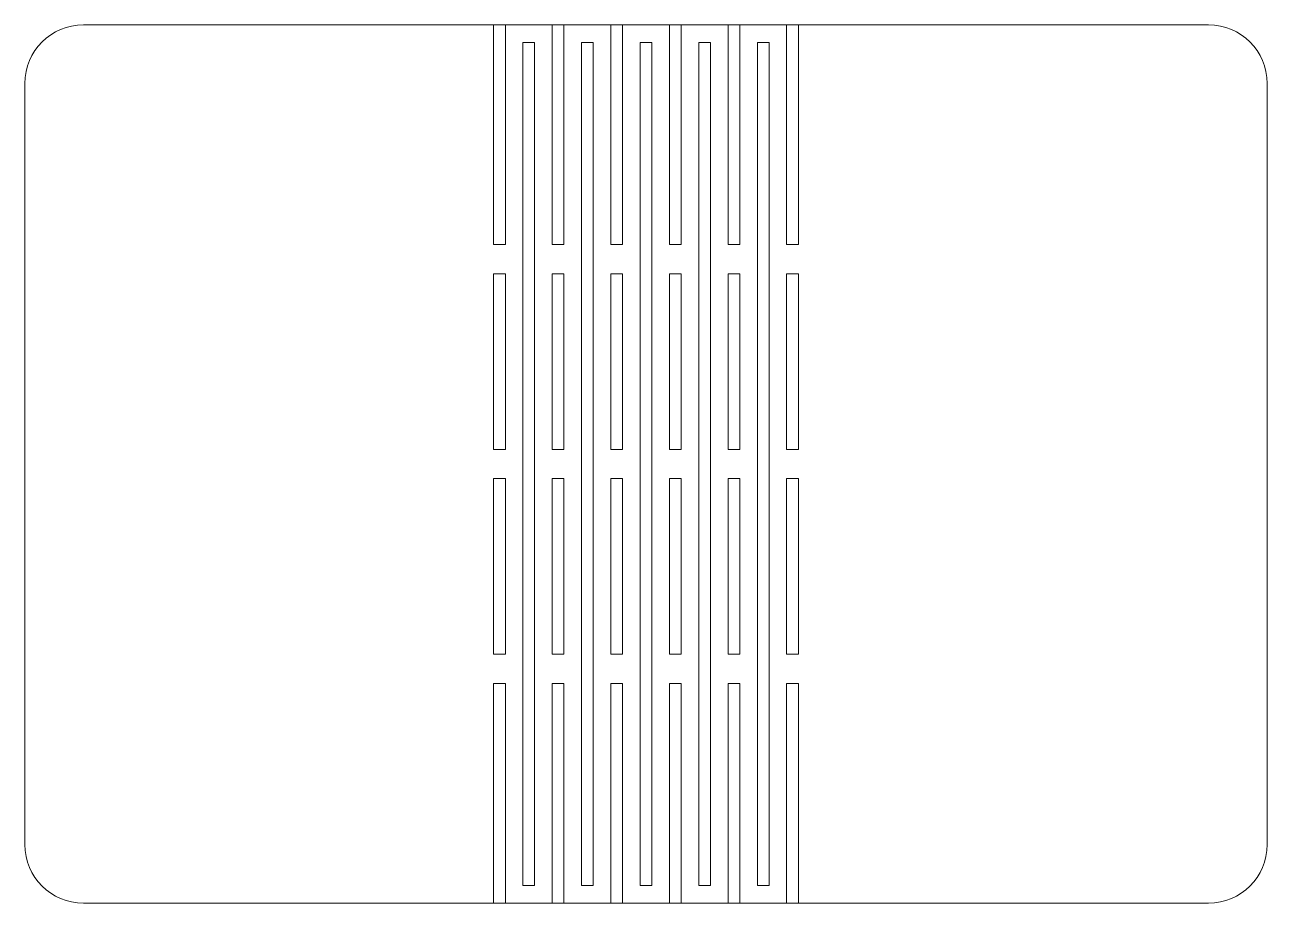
# Model space of a CAD drawing. Header units: millimetres. Extents: x -122 to 90, y 0 to 150.
import ezdxf

# ---------------------------------------------------------------- set-up
doc = ezdxf.new("R2010")
doc.units = ezdxf.units.MM
doc.layers.get('0').update_dxf_attribs({"linetype": 'CONTINUOUS', "lineweight": 0})

msp = doc.modelspace()

# ---------------------------------------------------------------- linework, layer by layer
for p, q in [((-112, 150), (-42, 150)), ((-42, 150), (-42, 112.5)), ((-42, 150), (-40, 150)), ((-40, 112.5), (-40, 150)), ((-40, 150), (-30, 150)), ((-32, 150), (-32, 112.5)), ((-30, 150), (-30, 112.5)), ((-30, 150), (10, 150)), ((-22, 150), (-22, 112.5)), ((-20, 112.5), (-20, 150)), ((-12, 150), (-12, 112.5)), ((-10, 112.5), (-10, 150)), ((-2, 150), (-2, 112.5)), ((0, 112.5), (0, 150)), ((8, 150), (8, 112.5)), ((10, 112.5), (10, 150)), ((10, 150), (80, 150)), ((-37, 147), (-35, 147)), ((-37, 3), (-37, 147)), ((-35, 3), (-35, 147)), ((-27, 147), (-25, 147)), ((-27, 3), (-27, 147)), ((-25, 3), (-25, 147)), ((-17, 147), (-15, 147)), ((-17, 3), (-17, 147)), ((-15, 3), (-15, 147)), ((-7, 147), (-5, 147)), ((-7, 3), (-7, 147)), ((-5, 3), (-5, 147)), ((5, 147), (3, 147)), ((3, 3), (3, 147)), ((5, 3), (5, 147)), ((-122, 140), (-122, 10)), ((90, 10), (90, 140)), ((-40, 112.5), (-42, 112.5)), ((-30, 112.5), (-32, 112.5)), ((-20, 112.5), (-22, 112.5)), ((-10, 112.5), (-12, 112.5)), ((0, 112.5), (-2, 112.5)), ((10, 112.5), (8, 112.5)), ((-40, 107.5), (-42, 107.5)), ((-42, 107.5), (-42, 77.5)), ((-40, 77.5), (-40, 107.5)), ((-30, 107.5), (-32, 107.5)), ((-32, 107.5), (-32, 77.5)), ((-30, 107.5), (-30, 77.5)), ((-20, 107.5), (-22, 107.5)), ((-22, 107.5), (-22, 77.5)), ((-20, 77.5), (-20, 107.5)), ((-10, 107.5), (-12, 107.5)), ((-12, 107.5), (-12, 77.5)), ((-10, 77.5), (-10, 107.5)), ((0, 107.5), (-2, 107.5)), ((-2, 107.5), (-2, 77.5)), ((0, 77.5), (0, 107.5)), ((10, 107.5), (8, 107.5)), ((8, 107.5), (8, 77.5)), ((10, 77.5), (10, 107.5)), ((-40, 77.5), (-42, 77.5)), ((-30, 77.5), (-32, 77.5)), ((-20, 77.5), (-22, 77.5)), ((-10, 77.5), (-12, 77.5)), ((0, 77.5), (-2, 77.5)), ((10, 77.5), (8, 77.5)), ((-40, 72.5), (-42, 72.5)), ((-42, 72.5), (-42, 42.5)), ((-40, 42.5), (-40, 72.5)), ((-30, 72.5), (-32, 72.5)), ((-32, 72.5), (-32, 42.5)), ((-30, 72.5), (-30, 42.5)), ((-20, 72.5), (-22, 72.5)), ((-22, 72.5), (-22, 42.5)), ((-20, 42.5), (-20, 72.5)), ((-10, 72.5), (-12, 72.5)), ((-12, 72.5), (-12, 42.5)), ((-10, 42.5), (-10, 72.5)), ((0, 72.5), (-2, 72.5)), ((-2, 72.5), (-2, 42.5)), ((0, 42.5), (0, 72.5)), ((10, 72.5), (8, 72.5)), ((8, 72.5), (8, 42.5)), ((10, 42.5), (10, 72.5)), ((-40, 42.5), (-42, 42.5)), ((-30, 42.5), (-32, 42.5)), ((-20, 42.5), (-22, 42.5)), ((-10, 42.5), (-12, 42.5)), ((0, 42.5), (-2, 42.5)), ((10, 42.5), (8, 42.5)), ((-40, 37.5), (-42, 37.5)), ((-42, 37.5), (-42, 0)), ((-40, 0), (-40, 37.5)), ((-30, 37.5), (-32, 37.5)), ((-32, 37.5), (-32, 0)), ((-30, 37.5), (-30, 0)), ((-20, 37.5), (-22, 37.5)), ((-22, 37.5), (-22, 0)), ((-20, 0), (-20, 37.5)), ((-10, 37.5), (-12, 37.5)), ((-12, 37.5), (-12, 0)), ((-10, 0), (-10, 37.5)), ((0, 37.5), (-2, 37.5)), ((-2, 37.5), (-2, 0)), ((0, 0), (0, 37.5)), ((10, 37.5), (8, 37.5)), ((8, 37.5), (8, 0)), ((10, 0), (10, 37.5)), ((-37, 3), (-35, 3)), ((-27, 3), (-25, 3)), ((-17, 3), (-15, 3)), ((-7, 3), (-5, 3)), ((5, 3), (3, 3)), ((-112, 0), (-42, 0)), ((-42, 0), (-40, 0)), ((-37, 0), (-40, 0)), ((-35, 0), (-37, 0)), ((-32, 0), (-35, 0)), ((-30, 0), (-32, 0)), ((-27, 0), (-30, 0)), ((-25, 0), (-27, 0)), ((-22, 0), (-25, 0)), ((-20, 0), (-22, 0)), ((-17, 0), (-20, 0)), ((-15, 0), (-17, 0)), ((-15, 0), (-12, 0)), ((-10, 0), (-12, 0)), ((-7, 0), (-10, 0)), ((-5, 0), (-7, 0)), ((-2, 0), (-5, 0)), ((0, 0), (-2, 0)), ((3, 0), (0, 0)), ((5, 0), (3, 0)), ((8, 0), (5, 0)), ((10, 0), (8, 0)), ((10, 0), (80, 0))]:
    msp.add_line(p, q)
for centre, start, end in [((-112, 140), 90, 180), ((80, 140), 0, 90), ((-112, 10), 180, 270), ((80, 10), 270, 0)]:
    msp.add_arc(centre, 10, start, end)

doc.saveas('drawing.dxf')
